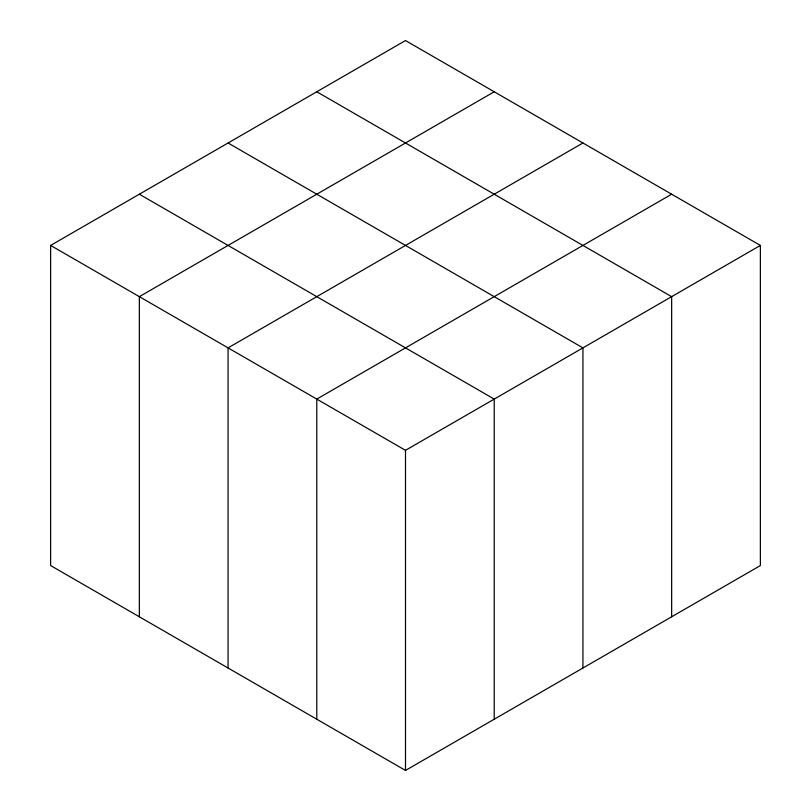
<?xml version="1.0" encoding="UTF-8"?>
<svg xmlns="http://www.w3.org/2000/svg" width="811" height="811" viewBox="0 0 811 811"><rect width="100%" height="100%" fill="white"/><g stroke="black" fill="none" stroke-linecap="round" stroke-linejoin="round"><path stroke-width="1.22" d="M50.627 245.429L405.5 40.55L760.373 245.429L760.373 565.571L405.5 770.45L50.627 565.571L50.627 245.429L405.5 450.318L760.373 245.429M494.213 91.775L139.35 296.654L139.35 616.786M582.937 142.989L228.063 347.878L228.063 668.011M671.65 194.214L316.787 399.093L316.787 719.225M316.787 91.775L671.65 296.654L671.65 616.786M228.063 142.989L582.937 347.878L582.937 668.011M139.35 194.214L494.213 399.093L494.213 719.225M405.5 450.318L405.5 770.45"/></g></svg>
